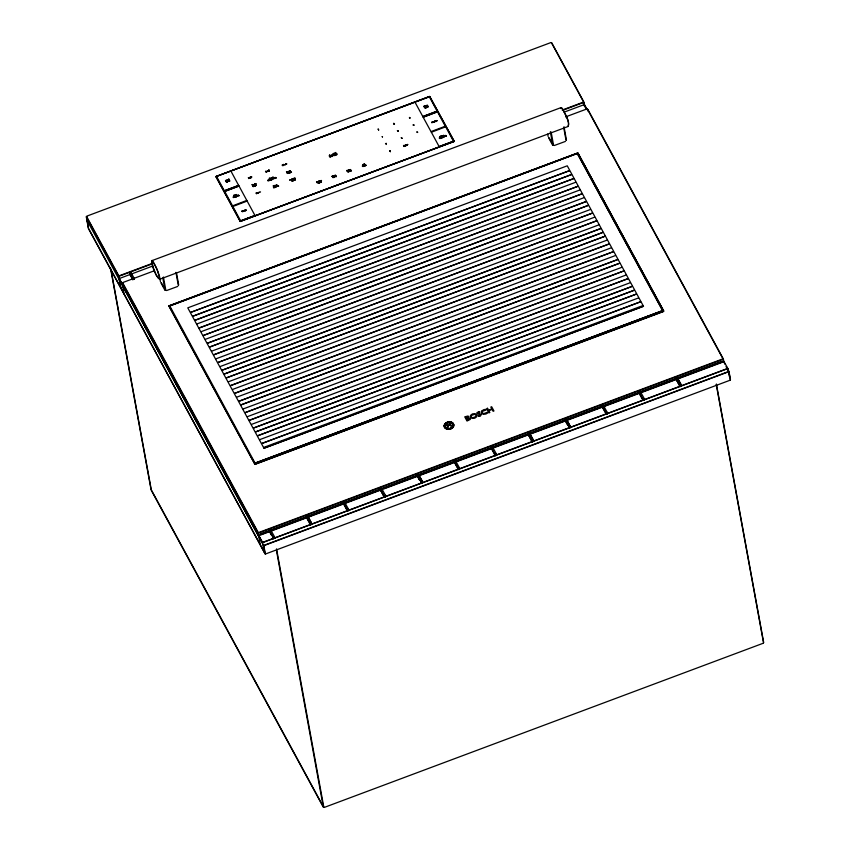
<?xml version="1.0" encoding="UTF-8"?>
<svg xmlns="http://www.w3.org/2000/svg" width="850" height="850" viewBox="0 0 850 850"><rect width="100%" height="100%" fill="white"/><g stroke="black" fill="none" stroke-linecap="round" stroke-linejoin="round"><path stroke-width="1.27" d="M560.724 108.46L561.032 107.695L561.829 108.088M561.011 108.566L561.308 107.823M350.508 170.372C351.369 168.938 349.244 169.66 350.381 169.958L350.901 171.179L350.317 170.425M251.483 177.14L251.908 176.981M260.121 192.026L260.546 191.877M290.934 179.775L291.359 179.616M320.461 182.176L320.832 182.038M335.325 176.619L335.697 176.481M364.066 165.867L364.438 165.729M234.77 196.839L234.494 197.444L234.674 196.69M257.762 192.812L257.476 193.46L257.667 192.663M267.357 171.105L267.07 171.753L267.261 170.956M285.632 164.273L285.345 164.911L285.526 164.124M317.879 181.709L318.166 181.953M427.486 106.579L428.336 106.813L427.497 106.59M433.033 121.89L433.882 122.134L433.033 121.901M270.098 180.2C268.664 180.816 270.725 179.414 270.194 180.37M227.279 180.157L227.832 180.03M235.992 196.393L236.736 196.605L235.949 196.297M254.607 184.216L255.393 184.45L254.639 184.014M271.819 177.778L272.606 178.011L271.777 177.682M289.032 171.339C290.487 170.754 288.426 172.178 288.947 171.169M321.034 180.614C322.479 180.859 320.429 179.892 321.098 181.05M335.176 175.323L335.856 175.525L335.091 175.174M427.114 105.411L427.858 105.634L427.072 105.315M426.902 106.887L427.646 107.111L426.859 106.802M404.844 145.648L405.631 145.881L404.802 145.552M434.934 121.263L435.678 121.486L434.839 121.104M443.434 135.469C445.028 135.501 442.754 135.054 443.498 135.947M285.993 164.146C288.086 163.54 285.929 164.284 285.908 163.976M319.186 182.58L320.142 182.282M227.237 180.072L227.864 180.444M319.111 182.431C318.761 183.727 319.674 181.231 320.174 182.665M333.976 176.874C333.668 177.48 335.644 175.907 334.571 177.278M292.868 180.306L293.845 180.54L292.453 180.381M238.106 195.957L237.49 195.712L238.117 195.617M442.393 137.626L442.297 137.456M259.165 192.291C259.282 192.493 260.291 192.429 259.101 192.174M227.12 180.625L226.78 180.508M250.442 177.841L250.059 177.756M254.469 185.895L253.927 185.81L254.862 185.98M290.031 172.847L289.127 172.646L290.105 172.879M227.194 180.657L226.748 180.444M250.484 177.916L250.006 177.661M254.83 186.118L254.437 185.821M271.437 179.732L270.619 179.594L271.501 179.849M434.424 121.794L433.277 121.688M347.565 171.02C348.681 170.298 346.131 170.117 347.31 171.116M284.729 164.783L284.697 164.719M273.987 178.596C274.805 178.723 271.745 178.702 272.584 178.851M434.392 121.975L433.341 121.794M444.295 136.117L444.263 136.818L444.688 136.085M273.955 178.521L272.723 178.946M233.686 197.157L233.102 196.913C233.442 198.932 234.249 195.787 233.484 197.232M215.815 176.651L429.643 96.411L454.229 141.408L240.125 221.414M224.4 190.772L238.691 185.396L224.304 190.782M246.84 200.494L239.062 186.065M414.981 102.17L422.832 116.567L437.176 111.18M232.826 206.486L240.667 220.873L255.021 215.454L240.709 220.798M431.322 132.175L439.152 146.625L453.486 141.27L445.708 126.852M445.294 126.267L437.495 111.786L423.215 117.194M168.948 305.979L577.777 153.042M169.777 305.904L255.138 463.207L662.681 310.845M643.503 306.308L567.258 165.814L187.776 307.849L263.978 448.269L643.492 306.276L264.01 448.194M662.671 310.803L577.437 153.68M253.258 186.076L253.778 186.309L253.13 186.118M86.774 216.155L550.928 42.553M429.622 96.475L215.985 176.502L240.21 221.223M429.696 96.709L216.516 176.354L224.347 190.814M427.019 105.241L427.178 105.889M426.647 106.42L426.966 107.366M248.71 177.979L249.358 178.171L248.784 178.107M265.923 171.541L266.571 171.742L265.986 171.668M422.875 116.524L437.102 111.159L429.377 96.794M437.442 111.775L423.151 117.204L430.993 131.601L445.347 126.214M382.341 136.776C383.106 137.179 381.395 136.202 382.404 136.893M287.236 173.379C286.588 173.081 288.692 173.283 287.374 173.464M234.207 195.521L235.748 195.542L234.271 195.638M386.134 143.565L385.507 143.65L386.336 143.331L386.261 144.489M289.797 180.009C289.085 179.754 291.274 179.903 289.946 180.104M256.424 193.226L256.53 193.811L256.031 192.897L256.976 192.854L256.498 193.343M246.787 200.441L232.56 205.859L224.697 191.388L238.999 186.033L224.666 191.452M232.9 206.476L247.159 201.067L254.989 215.518M431.386 132.228L445.634 126.82M403.909 145.892L404.494 145.817L403.973 146.009M443.349 136.329L443.615 137.317M445.251 135.947C446.484 136.914 444.306 134.863 446.027 135.702M439.184 146.551L453.433 141.217M240.369 221.266L454.027 141.344M240.423 221.393L454.081 141.461M152.192 260.546L560.734 107.716M119.213 275.783L152.713 263.245M562.201 110.064L583.291 102.17M119.34 276.144L152.851 263.617M563.571 109.969L583.429 102.542M131.049 272.882L129.997 273.264L133.11 279.353M119.393 278.492L152.979 265.944M564.368 112.041L584.29 104.593M122.953 282.476L154.116 270.852M565.579 116.896L586.798 108.991M133.301 279.31L134.332 278.928M133.333 279.416L134.364 279.023M159.779 279.236L568.321 126.406M166.568 290.551L177.671 286.461M554.306 145.509L565.399 141.419M169.097 305.788L577.607 152.989M169.139 306.043L577.256 153.404L662.809 310.664M169.214 306.223L577.267 153.542M195.043 320.28L573.697 178.585L195.032 320.248M197.019 323.935L575.694 182.272M199.229 327.983L577.894 186.299L199.219 327.951M201.206 331.638L579.881 189.986M581.963 193.811L203.299 335.495L581.974 193.843M205.392 339.32L584.056 197.667M586.149 201.524L207.485 343.209L586.16 201.556M588.242 205.381L209.578 347.066L588.253 205.413M590.452 209.472L211.788 351.124M592.429 213.084L213.764 354.779L592.439 213.116M594.639 217.175L215.974 358.828M596.615 220.798L217.961 362.483L596.626 220.83M220.161 366.541L598.825 224.889M602.905 232.369L224.241 374.053L602.905 232.401M228.427 381.767L607.091 240.114M232.602 389.438L611.278 247.817M236.789 397.152L615.464 255.531M238.999 401.243L617.663 259.558L238.999 401.211M243.185 408.956L621.86 267.304M247.371 416.67L626.046 275.017M251.558 424.373L630.232 282.721M259.824 439.599L638.499 297.946M264.01 447.312L642.685 305.66M255.234 463.006L662.617 310.611L255.298 463.197M254.968 463.898L663.446 311.089M663.521 311.281L254.883 464.27L168.906 306.127M255.053 464.334L663.563 311.525M258.772 532.483L722.543 358.998M258.942 532.939L722.713 359.454M269.429 530.071L270.481 529.688M306.404 516.247L307.445 515.865M343.368 502.424L344.42 502.031M380.332 488.591L381.384 488.208L381.777 489.451M418.349 474.374L417.297 474.767L421.016 481.971M454.357 462.304L454.176 461.04L455.313 460.551M491.226 447.111L492.277 446.717L492.681 447.961M528.19 433.277L529.242 432.894M565.154 419.454L566.206 419.061M602.129 405.62L603.171 405.237L603.479 406.459M639.094 391.797L640.146 391.404M676.058 377.963L677.11 377.581M260.429 534.013L721.703 361.452M260.536 534.299L721.799 361.739M723.722 361.409L258.825 535.309L258.559 533.407M260.642 535.001L269.344 531.739M271.83 530.814L380.003 490.344M383.733 488.952L417.308 476.393M419.794 475.458L527.967 434.998M530.453 434.063L564.018 421.504M567.758 420.112L639.869 393.136M642.356 392.211L675.92 379.652M678.406 378.717L723.169 361.973M273.381 537.349L274.38 536.86M310.346 523.515L311.344 523.037M347.31 509.692L348.309 509.203M384.274 495.858L385.273 495.38M421.239 482.035L422.237 481.546M458.214 468.201L459.202 467.723M495.178 454.378L496.166 453.889M532.142 440.544L533.141 440.066M569.107 426.721L570.106 426.233L566.344 419.092M606.071 412.888L607.07 412.409M643.036 399.064L644.034 398.576M680 385.231L680.999 384.752M262.703 542.385L727.568 368.486M262.756 542.544L727.632 368.656M273.604 538.666L274.656 538.284M310.569 524.843L311.621 524.45M347.533 511.009L348.585 510.627M384.498 497.186L385.549 496.793M422.514 482.97L421.473 483.353L421.069 482.109M458.437 469.529L459.489 469.136L459.393 467.776M495.401 455.696L496.453 455.313M533.418 441.479L532.366 441.873L532.058 440.651M569.33 428.039L570.382 427.656M606.294 414.216L607.346 413.822M643.259 400.382L644.311 399.999M680.223 386.559L681.275 386.176M263.989 545.317L728.546 371.535M264.084 545.562L728.631 371.779M265.572 553.966L730.171 380.194M324.211 807.447L763.183 643.259M276.537 186.341C276.431 187.202 276.516 186.522 276.601 186.447M432.894 122.113L432.522 122.347M317.762 182.293L316.922 182.102L317.199 181.539L316.731 182.155L318.017 182.197L317.73 181.666M568.331 126.172C569.851 121.231 565.378 114.198 562.764 109.501M442.616 135.957L442.988 135.724M294.982 178.351L295.375 178.117M276.824 185.151L277.217 184.907M277.228 186.458L277.621 186.214M255.946 185.364L256.328 185.119M442.393 137.275L442.244 137.36M561.266 107.748L562.562 108.949M568.172 125.683C569.957 122.581 565.091 114.389 563.242 110.287M578.064 153.202L663.797 311.196L577.851 153.042M230.903 171.041L238.669 185.459M561.914 108.332L562.997 109.597M551.703 42.755L583.801 101.873M723.169 358.636L587.754 109.246L587.998 111.148M551.416 42.67L583.504 101.787M587.403 109.14L722.808 358.53M584.503 104.646L587.743 110.426M723.945 361.462L727.791 368.358M583.302 103.211L586.468 109.034M723.191 360.846L725.082 364.342M726.346 366.679L728.886 371.333M583.737 104.316L585.639 107.812M726.155 366.616L728.684 371.28M577.936 153.489L663.011 310.176M549.185 137.827L552.064 143.119M548.537 137.626L552.564 145.042M677.312 377.634L681.137 384.668M681.062 384.646L677.237 377.612L677.514 378.824M679.777 385.178L675.931 378.144M676.281 379.493L680.096 386.527L679.83 385.316M676.196 379.461L680.021 386.506M644.173 398.501L640.273 391.436L640.539 392.647M639.051 391.892L642.812 399.011M639.306 393.316L642.589 399.351L639.232 393.295M603.309 405.269L607.208 412.324M602.087 405.726L605.901 412.76L602.023 405.801L602.214 406.991M602.268 407.118L605.625 413.174M429.856 96.741L454.251 141.312M425.808 107.791L425.659 107.153L425.967 107.738L424.947 108.12L424.469 107.238L425.68 107.844M566.419 419.124L570.233 426.158M568.937 426.583L565.037 419.624M565.059 419.624L568.884 426.668M565.303 420.952L567.566 424.989M404.228 145.297L403.506 145.562L404.005 146.487L404.749 146.211L403.75 145.616M528.158 433.383L531.919 440.491M528.413 434.807L532.238 441.841L531.962 440.629M528.339 434.775L532.153 441.819M492.405 446.749L496.304 453.815M494.944 454.325L491.194 447.206L491.364 448.396M491.374 448.609L494.721 454.665M318.336 181.443L317.868 182.251M459.34 467.638L455.441 460.583L455.717 461.794M454.219 461.04L458.044 468.074M454.166 461.114L457.98 468.148M454.41 462.432L457.757 468.488M418.551 474.428L422.376 481.472L418.476 474.406L418.752 475.618M417.52 476.287L419.698 480.303L417.435 476.266M236.725 194.512C235.503 194.406 237.968 195.659 236.364 194.778M234.494 194.99L233.835 195.234L234.494 196.053L234.079 195.277M215.836 176.556L240.263 221.521M381.512 488.24L385.411 495.295M380.428 489.961L380.205 488.771L384.051 495.805M384.37 497.154L380.556 490.11L384.296 497.123L384.104 495.943M348.447 509.129L344.601 502.084M343.464 503.784L343.283 502.52L347.151 509.554M343.262 502.594L347.087 509.628M343.506 503.922L346.864 509.979M307.658 515.918L311.483 522.952M311.397 522.931L307.583 515.897L307.849 517.108M306.361 516.354L310.176 523.388L306.319 516.354M306.542 517.746L309.899 523.802M161.458 282.869L163.763 287.109M160.809 282.668L164.836 290.084M169.023 305.979L254.724 463.834M134.47 278.842L131.176 272.914L131.452 274.125M270.619 529.72L274.507 536.786M273.158 537.285L269.397 530.177L269.524 531.441M132.898 279.714L130.22 274.794L132.812 279.692M269.652 531.601L271.841 535.617M269.577 531.579L271.756 535.596M122.772 282.944L258.177 532.344M86.626 216.538L118.724 275.655M86.402 216.824L118.49 275.942M122.496 283.294L257.901 532.684M119.319 278.662L122.432 284.399M123.314 285.919L253.661 525.991M254.926 528.317L258.719 535.319M258.761 535.479L262.48 542.332M119.223 278.789L122.336 284.527M122.953 285.812L258.368 535.202M258.666 535.596L262.384 542.459M122.517 285.26L259.229 537.072M86.912 220.171L263.511 545.424M88.644 228.639L265.253 553.892M88.453 228.576L265.051 553.828L263.638 545.764M151.587 490.376L323.669 807.309M151.258 490.269L323.34 807.213L276.388 550.088M156.028 274.72C168.566 293.601 145.509 240.709 153.499 268.993C155.093 274.189 162.371 285.993 157.962 272.308C157.622 269.014 149.621 255.021 152.479 265.498M155.709 273.689L152.83 266.592M729.003 371.673L730.479 379.748M728.896 371.864L730.373 379.939M727.876 368.581L729.3 376.359M727.802 368.709L728.28 371.301M723.393 359.252L723.743 361.165M723.201 359.603L723.541 361.505M716.401 384.094L763.693 642.526M716.231 384.402L763.523 642.834M681.179 384.806L681.403 385.996M681.137 384.88L681.36 386.07M644.215 398.629L644.396 399.893M642.961 399.16L643.174 400.35M642.866 399.139L643.078 400.329M639.009 391.892L639.189 393.157M583.982 102.382L584.673 106.154M583.822 102.659L584.513 106.441M564.007 126.682L566.429 139.931M563.879 128.509L566.079 140.558M607.251 412.462L607.431 413.727M605.891 412.973L606.209 414.184M603.362 405.291L603.574 406.481M551.14 131.984L553.562 145.244M550.343 131.793L552.766 145.042M547.687 134.098L548.133 136.51M570.509 427.476L570.286 426.286L570.467 427.55M568.926 426.796L569.245 428.007M533.322 440.119L533.492 441.384M529.646 434.138L529.433 432.947L533.269 439.981L529.369 432.926L529.55 434.116M528.116 433.383L528.286 434.647M496.358 453.942L496.57 455.132L496.315 454.017M494.998 454.453L495.306 455.664M491.109 447.281L491.321 448.471M458.341 469.498L458.129 468.308L458.246 469.476M422.429 481.599L422.599 482.864M417.212 474.863L417.392 476.127M385.454 495.433L385.677 496.623M385.411 495.507L385.634 496.697M380.248 488.697L380.471 489.887M348.489 509.256L348.67 510.521M347.448 510.978L347.236 509.788L347.353 510.956M311.525 523.09L311.706 524.354M310.165 523.6L310.484 524.811M274.561 536.913L274.741 538.178M276.547 548.877L323.839 807.309M273.296 537.444L273.519 538.634M273.201 537.423L273.424 538.613M270.672 529.741L270.884 530.931M263.872 545.817L265.349 553.892M262.469 542.683L264.127 551.767M258.124 533.301L258.474 535.202M258.623 535.596L260.281 544.68M176.502 272.924L178.702 284.973M175.929 272.351L178.351 285.6M163.413 277.026L165.835 290.286M162.828 278.035L165.038 290.084M159.959 279.14L160.406 281.552M129.912 273.371L130.093 274.635M122.379 283.294L122.729 285.196M122.421 284.75L124.079 293.824M119.043 276.537L119.499 279.044M119.181 278.789L120.849 287.874M118.681 276.441L120.753 287.767M111.106 270.119L151.226 489.398M110.447 267.824L151.056 489.717M86.466 216.538L88.442 228.055M86.307 216.824L88.336 228.236M227.991 181.443L227.131 181.762L227.991 181.443M244.396 210.779L243.525 211.097L244.396 210.779M254.331 184.471L253.428 184.811L254.331 184.471M258.899 192.557L257.996 192.897L258.899 192.557M268.483 170.85L267.591 171.19L268.483 170.85M271.543 178.032L270.64 178.373L271.543 178.032M275.761 185.512L274.858 185.852L275.761 185.512M275.953 186.904L275.049 187.244L275.953 186.904M288.756 171.594L287.853 171.934L288.756 171.594M289.117 172.922L288.224 173.251L289.117 172.922M294.036 178.681L293.133 179.021L294.036 178.681M349.541 171.36L348.744 171.657L349.541 171.36M350.444 171.02L349.658 171.317L350.444 171.02M283.73 164.411L282.837 165.506C280.787 163.891 283.73 167.184 283.029 164.889L283.889 165.463L283.73 164.411M333.338 175.982L332.127 176.439L333.338 175.982M425.096 106.133L423.778 106.622L425.096 106.133M441.426 136.202L440.098 136.691L441.426 136.202M445.134 136.202L443.817 136.701L445.134 136.202M476.776 414.864L476.744 416.691L474.767 418.211L472.132 418.413L470.464 417.223L470.496 415.384L472.441 413.886L475.097 413.663L476.776 414.864M336.94 154.009L336.929 154.647C334.135 155.922 336.855 154.774 335.994 153.946L335.144 154.211L334.496 153.011L335.909 152.479L335.378 153.733L336.94 154.009M398.331 130.964C397.301 132.058 398.608 130.857 397.343 130.56L398.331 130.964M402.114 138.231L401.296 137.817L402.114 138.231M410.051 117.938C409.689 119.276 408.776 116.28 410.051 117.938M332.297 176.109L333.168 176.311L332.297 176.109M423.969 106.271L424.915 106.494L423.969 106.271M440.289 136.329L441.235 136.553L440.289 136.329M471.357 415.501L471.336 416.893L472.611 417.807L475.873 416.585L475.904 415.193L474.629 414.279L471.357 415.501M416.925 131.984C417.605 133.195 418.296 131.835 416.925 131.984M469.519 418.657L467.574 420.187L466.852 418.869L469.519 418.657M241.814 211.183C243.366 212.925 242.643 210.109 241.814 211.183M252.057 184.737C253.672 186.564 252.917 183.621 252.057 184.737M269.269 178.298C270.884 180.126 270.13 177.183 269.269 178.298M286.482 171.859C288.086 173.687 287.332 170.744 286.482 171.859M292.272 180.88C291.699 182.113 291.04 179.222 292.272 180.88M347.544 171.594C348.957 173.188 348.298 170.616 347.544 171.594M348.022 170.489L347.204 171.286L346.768 170.478L348.022 170.489M362.376 166.048C363.789 167.641 363.131 165.07 362.376 166.048M363.279 165.017C362.769 166.09 362.196 163.572 363.279 165.017M432.257 122.496C431.715 123.707 431.056 120.891 432.257 122.496M439.322 137.998C440.863 139.74 440.141 136.924 439.322 137.998M481.376 414.364L480.356 416.128L478.497 416.351L478.082 415.586L479.963 415.618L480.632 414.726L476.935 413.546L476.978 412.547L479.581 411.57L479.953 412.25L478.337 412.324L477.679 413.174L481.376 414.364M481.589 411.219L481.546 413.153L483.055 414.248L485.86 414.067L487.783 412.898L487.422 412.239L483.671 413.684L482.386 412.771L482.428 411.368L486.115 409.966L485.764 409.317L483.554 409.721L481.589 411.219M226.111 180.349C225.803 180.731 224.825 180.986 226.111 180.349M331.394 155.146L331.946 155.284L331.394 155.146M331.373 156.156L329.928 157.25L329.194 155.805L329.768 154.742L329.662 156.102L331.373 156.156M332.031 156.315L332.584 156.453L332.031 156.315M414.035 125.109L413.164 124.971L414.035 125.109M255.808 183.558L255.797 184.014C254.278 183.324 256.902 184.928 255.808 183.558M273.02 177.119L273.009 177.576C271.49 176.885 274.114 178.489 273.02 177.119M290.233 170.68L290.211 171.137C288.703 170.446 291.327 172.051 290.233 170.68M333.901 175.621C332.871 175.844 334.454 176.577 333.901 175.621M425.712 105.729L425.691 106.176C424.246 105.506 426.753 107.047 425.712 105.729M442.032 135.798L442.021 136.234C440.566 135.575 443.084 137.116 442.032 135.798M249.56 178.001L248.816 178.574L248.317 177.661L249.56 178.001M253.98 186.139L253.236 186.713L252.737 185.799L253.98 186.139M266.773 171.562L266.029 172.136L265.529 171.222L266.773 171.562M470.443 418.413L470.39 419.348L467.022 421.047L464.737 416.829L467.999 416.011L468.828 416.596L468.424 417.828L470.443 418.413M467.989 416.978L466.554 418.317L465.874 417.063L467.989 416.978M236.332 195.171L235.652 194.958L236.332 195.171M278.598 186.086L277.886 185.863L278.598 186.086M290.711 172.497L290.009 172.274L290.711 172.497M437.091 120.774L436.411 120.551L437.091 120.774M425.967 107.1C426.456 108.768 427.157 106.601 425.967 107.1M435.668 120.859C436.486 122.262 436.549 121.019 435.668 120.859M228.193 179.775L228.894 179.988L228.193 179.775M236.906 195.999L237.607 196.222L236.906 195.999M334.401 175.567L335.038 175.769L334.401 175.567M348.373 170.351L348.999 170.542L348.373 170.351M363.502 164.688L364.129 164.889L363.502 164.688M406.428 145.01L407.161 145.233L406.428 145.01M441.192 137.668L441.883 137.881L441.192 137.668M394.039 123.611C393.199 124.897 395.462 123.611 394.071 124.089C394.559 122.836 392.626 123.516 394.039 123.611M349.456 170.159L350.115 170.159L349.456 170.159M364.809 165.697L365.468 165.686L364.809 165.697M276.441 184.971C276.186 186.107 275.432 185.119 276.441 184.971M294.344 179.743C294.089 180.88 293.324 179.881 294.344 179.743M407.713 144.436C407.416 145.488 406.725 144.638 407.713 144.436M443.19 136.839L442.882 137.583L443.19 136.839M364.384 163.933L364.852 164.677L364.469 163.848M445.687 135.522L446.197 136.34L445.783 135.426M268.834 180.019L268.016 180.327C269.152 182.357 266.719 179.308 268.515 180.349C268.866 178.553 269.854 182.091 268.834 180.019M274.242 185.597L273.424 185.895C274.561 187.924 272.127 184.886 273.934 185.916C274.284 184.131 275.272 187.669 274.252 185.587M274.433 186.979L273.615 187.287C274.752 189.316 272.319 186.267 274.125 187.308C274.476 185.523 275.464 189.061 274.444 186.979M333.391 154.137L333.009 155.061L333.752 154.785L333.402 154.137M333.328 153.414L332.562 155.593L333.912 155.083L334.783 155.667L333.328 153.414M229.521 180.529L229.904 181.082L229.117 181.018L229.521 180.529M251.069 177.002L251.472 177.586L250.654 177.523L251.069 177.002M255.489 185.141L255.893 185.725L255.074 185.651L255.489 185.141M245.916 209.865L246.309 210.417L245.523 210.354L245.916 209.865M275.825 177.533L276.229 178.117L275.421 178.043L275.825 177.533M351.114 170.457C351.709 171.286 350.572 171.084 351.114 170.457M238.393 195.149L239.062 195.712L238.393 195.149M290.796 171.785L291.486 172.369L290.796 171.785M292.379 180.253L293.069 180.837L292.379 180.253M294.185 178.117L294.876 178.702L294.185 178.117M294.557 179.435L295.248 180.03L294.557 179.435M405.663 144.989L406.353 145.573L405.663 144.989M319.494 181.124L320.11 181.422L319.494 181.124M365.617 165.144L366.233 165.442L365.702 165.091M292.368 178.968C290.934 179.679 294.174 179.063 292.368 178.968M389.853 150.811L390.224 151.502L389.853 150.811M389.789 150.684L390.299 151.629L389.789 150.684M329.949 156.283L330.916 156.655L329.949 156.283M235.779 196.764L234.982 196.648L235.779 196.764M320.843 180.954L320.121 180.848L320.843 180.954M426.902 105.782L426.105 105.666L426.902 105.782M228.438 181.05L228.926 181.422L228.438 181.05M274.699 178.075L275.219 178.468L274.699 178.075M244.832 210.386L245.331 210.758L244.832 210.386M318.867 181.347L319.324 181.688L318.867 181.347M227.449 181.411L227.449 181.411M267.92 170.818L267.92 170.818M253.768 184.439L253.768 184.439M270.98 178.001L270.98 178.001M258.326 192.525L258.326 192.525M288.182 171.562L288.182 171.562M288.554 172.89L288.554 172.89M275.188 185.491L275.188 185.491M243.844 210.747L243.844 210.747M275.379 186.873L275.379 186.873M293.473 178.649L293.473 178.649M228.799 179.031L229.277 179.913L228.799 179.031M227.194 179.998L227.502 180.583L227.194 179.998M226.174 181.411L226.472 182.367L227.205 182.091L226.174 181.411M228.799 180.434L229.277 181.316L228.799 180.434M250.314 176.906L250.814 177.831L250.314 176.906M268.929 169.947L269.429 170.871L268.929 169.947M378.165 129.083L378.664 130.007L378.165 129.083M268.685 170.414L269.014 171.02L268.685 170.414M254.522 184.046L254.851 184.652L254.522 184.046M271.734 177.607L272.064 178.213L271.734 177.607M254.734 185.045L255.234 185.969L254.734 185.045M270.268 179.233L270.767 180.157L270.268 179.233M275.081 177.438L275.581 178.362L275.081 177.438M271.479 179.159L271.809 179.764L271.479 179.159M434.456 121.252L434.775 121.826L434.456 121.252M235.737 195.925L236.215 196.807L235.737 195.925M291.741 179.18L292.071 179.786L291.741 179.18M404.759 145.477L405.089 146.083L404.759 145.477M316.529 181.783L316.965 182.591L316.529 181.783M319.196 180.784L319.632 181.592L319.196 180.784M348.914 169.671L349.35 170.478L348.914 169.671M364.044 164.018L364.48 164.815L364.044 164.018M243.026 210.577L243.504 211.459L243.026 210.577M245.193 209.769L245.682 210.651L245.193 209.769M318.325 182.389C316.402 182.633 318.984 184.014 318.325 182.389M333.189 176.832C331.266 177.076 333.848 178.458 333.189 176.832M363.481 165.506L363.917 166.303L363.481 165.506M318.761 182.559L319.047 183.09L318.761 182.559M321.172 181.656L321.459 182.187L321.172 181.656M333.625 177.002L333.912 177.533L333.625 177.002M336.037 176.099L336.324 176.63L336.037 176.099M365.479 165.091L365.766 165.612L365.479 165.091M440.534 137.403L441.012 138.284L440.534 137.403M569.404 170.68L190.74 312.364L569.415 170.712M571.497 174.537L192.833 316.221L571.508 174.569M600.801 228.512L222.148 370.196L600.812 228.544M604.998 236.226L226.334 377.91L604.998 236.258M609.184 243.929L230.52 385.624L609.184 243.961M613.371 251.643L234.706 393.327L613.371 251.674M619.65 263.213L240.986 404.897L619.65 263.245M623.836 270.916L245.172 412.611L623.836 270.959M628.023 278.63L249.358 420.314L628.023 278.662M632.209 286.344L253.544 428.028L632.209 286.376M634.302 290.201L255.637 431.885L634.312 290.233M636.395 294.058L257.731 435.742L636.406 294.089M640.581 301.761L261.917 443.456L640.592 301.803M487.539 408.297L486.699 408.616L488.984 412.834L489.823 412.516L488.835 410.678L492.118 409.445L493.117 411.283L493.956 410.975L491.672 406.757L490.822 407.065L491.821 408.903L488.538 410.136L487.539 408.297M446.739 423.98L446.112 424.224L447.822 427.359L448.449 427.125L447.706 425.754L450.149 424.841L450.893 426.211L451.531 425.978L449.82 422.832L449.193 423.066L449.937 424.437L447.483 425.351L446.739 423.98M447.004 429.091A4.941 3.655 -10.4 0 0 453.847 424.766A4.941 3.655 -10.4 0 0 446.069 422.843A4.941 3.655 -10.4 0 0 447.004 429.091M447.036 428.751A4.749 3.517 -10.4 0 0 453.624 424.586A4.749 3.517 -10.4 0 0 446.144 422.726A4.749 3.517 -10.4 0 0 447.036 428.751M447.185 428.485A4.378 3.241 -10.4 0 0 453.263 424.639A4.378 3.241 -10.4 0 0 446.356 422.928A4.378 3.241 -10.4 0 0 447.185 428.485M447.302 428.559A4.197 3.103 -10.4 0 0 453.114 424.883A4.197 3.103 -10.4 0 0 446.505 423.247A4.197 3.103 -10.4 0 0 447.302 428.559M447.27 428.91A4.378 3.241 -10.4 0 0 453.337 425.064A4.378 3.241 -10.4 0 0 446.441 423.364A4.378 3.241 -10.4 0 0 447.27 428.91M447.121 429.176A4.749 3.517 -10.4 0 0 453.709 425.011A4.749 3.517 -10.4 0 0 446.218 423.151A4.749 3.517 -10.4 0 0 447.121 429.176"/></g></svg>
